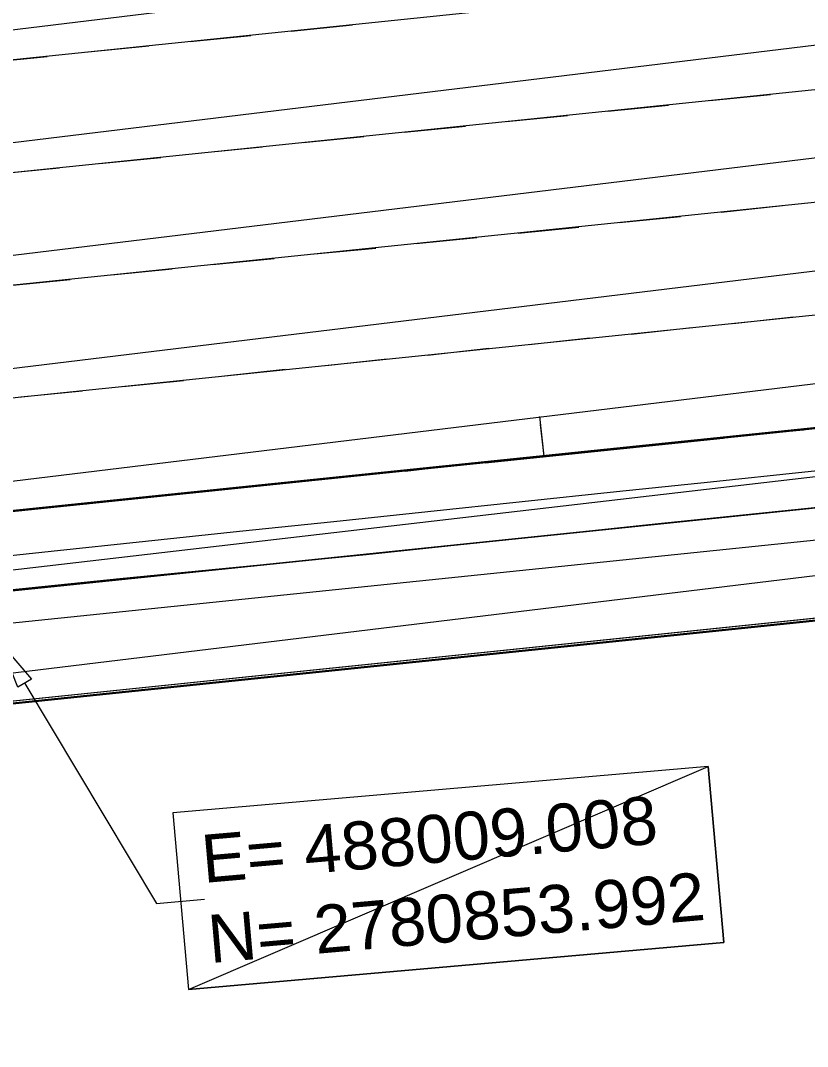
# Model space of a CAD drawing. Header units: inches. Extents: x -0.6 to 32.5, y 0.8 to 22.6.
# Drawn here: x 8.991 to 10.743, y 18.456 to 20.741 of the extents above; entities that cross this region are included whole.
import ezdxf

# ---------------------------------------------------------------- set-up
doc = ezdxf.new("R2010")
doc.units = ezdxf.units.IN
doc.header["$MEASUREMENT"] = 0
doc.layers.add('PDF_Geometry', color=7, linetype='Continuous', true_color=0xa5a5a5)
doc.layers.add('PDF_Text', color=7, linetype='Continuous')
doc.styles.add('PDF Arial', font='arial.ttf')

msp = doc.modelspace()

# ---------------------------------------------------------------- linework, layer by layer
at = {"layer": 'PDF_Geometry', "color": 254, "lineweight": 0, "true_color": 0xdcdcdc}
for points in [[(5.2606, 20.2689), (19.0172, 21.9406), (5.2339, 20.5172), (5.2606, 20.2689)], [(19.0422, 21.6939), (5.2606, 20.2689), (19.0172, 21.9406), (19.0422, 21.6939)], [(5.2856, 20.0206), (19.0422, 21.6939), (5.2606, 20.2689), (5.2856, 20.0206)], [(19.0689, 21.4456), (5.2856, 20.0206), (19.0422, 21.6939), (19.0689, 21.4456)], [(5.3106, 19.7722), (19.0689, 21.4456), (5.2856, 20.0206), (5.3106, 19.7722)], [(19.0939, 21.1972), (5.3106, 19.7722), (19.0689, 21.4456), (19.0939, 21.1972)], [(5.3372, 19.5239), (19.0939, 21.1972), (5.3106, 19.7722), (5.3372, 19.5239)], [(19.1206, 20.9489), (5.3372, 19.5239), (19.0939, 21.1972), (19.1206, 20.9489)], [(5.3622, 19.2756), (19.1206, 20.9489), (5.3372, 19.5239), (5.3622, 19.2756)], [(19.1456, 20.7006), (5.3622, 19.2756), (19.1206, 20.9489), (19.1456, 20.7006)], [(5.3806, 19.0989), (19.1456, 20.7006), (5.3622, 19.2756), (5.3806, 19.0989)], [(19.1639, 20.5239), (5.3806, 19.0989), (19.1456, 20.7006), (19.1639, 20.5239)]]:
    msp.add_lwpolyline(points, dxfattribs=at)
at = {"layer": 'PDF_Geometry', "color": 1, "lineweight": 0}
msp.add_lwpolyline([(0.8856, 18.8822), (1.5022, 18.9272), (2.4839, 19.0056), (3.4656, 19.0905), (4.4456, 19.1822), (5.4256, 19.2806), (27.7239, 21.5872)], dxfattribs=at)
at = {"layer": 'PDF_Geometry', "color": 2, "lineweight": 0}
for points in [[(27.7239, 21.4089), (19.1639, 20.5239), (19.1605, 20.5239), (5.3806, 19.0989)], [(0.8856, 18.4622), (1.4056, 18.4989), (2.4006, 18.5772), (3.3956, 18.6622), (4.3906, 18.7556), (5.3839, 18.8539), (27.7239, 21.1639)], [(19.1605, 20.5239), (5.5439, 18.8705), (5.3806, 19.0989), (19.1605, 20.5239)], [(19.3239, 20.2956), (19.1605, 20.5239), (5.5439, 18.8705), (19.3239, 20.2956)]]:
    msp.add_lwpolyline(points, dxfattribs=at)
at = {"layer": 'PDF_Geometry', "lineweight": 0}
for points in [[(9.5939, 20.7172), (9.7306, 20.7306)], [(9.3689, 20.6939), (9.5039, 20.7072)], [(5.3622, 19.2756), (19.1456, 20.7006)], [(9.1422, 20.6706), (9.2772, 20.6839)], [(8.9156, 20.6472), (9.0506, 20.6605)], [(10.5256, 20.5622), (10.6606, 20.5755)], [(10.2989, 20.5389), (10.4339, 20.5522)], [(5.3806, 19.0989), (19.1639, 20.5239)], [(10.0722, 20.5156), (10.2089, 20.5289)], [(9.8456, 20.4922), (9.9822, 20.5056)], [(9.6206, 20.4689), (9.7556, 20.4822)], [(9.3939, 20.4456), (9.5289, 20.4589)], [(9.1672, 20.4222), (9.3039, 20.4356)], [(8.9406, 20.3989), (9.0772, 20.4122)], [(10.5506, 20.3139), (10.6872, 20.3289)], [(10.3239, 20.2906), (10.4606, 20.3039)], [(10.0989, 20.2672), (10.2339, 20.2806)], [(9.8722, 20.2439), (10.0072, 20.2572)], [(9.6456, 20.2206), (9.7822, 20.2339)], [(9.4189, 20.1972), (9.5556, 20.2106)], [(9.1939, 20.1739), (9.3289, 20.1872)], [(8.9672, 20.1506), (9.1022, 20.1639)], [(10.5772, 20.0656), (10.7122, 20.0806)], [(10.3506, 20.0422), (10.4856, 20.0572)], [(10.1239, 20.0189), (10.2589, 20.0339)], [(9.8972, 19.9956), (10.0339, 20.0106)], [(9.6706, 19.9722), (9.8072, 19.9872)], [(9.4456, 19.9489), (9.5806, 19.9639)], [(9.2189, 19.9256), (9.3539, 19.9389)], [(8.9922, 19.9022), (9.1289, 19.9156)]]:
    msp.add_lwpolyline(points, dxfattribs=at)
at = {"layer": 'PDF_Geometry', "color": 9, "lineweight": 5, "true_color": 0xbababa}
msp.add_lwpolyline([(19.1022, 20.5156), (18.2056, 20.4239), (17.5489, 20.3572), (16.8756, 20.2822), (16.2339, 20.2239), (15.4606, 20.1389), (14.6022, 20.0539), (13.7956, 19.9689), (13.1739, 19.9022), (12.4622, 19.8322), (11.7822, 19.7656), (11.1339, 19.6939), (10.4039, 19.6189), (9.7606, 19.5506), (9.2122, 19.4972), (8.5972, 19.4339), (7.8672, 19.3572), (7.2372, 19.2956), (6.6406, 19.2322), (6.0289, 19.1689)], dxfattribs=at)
at = {"layer": 'PDF_Geometry', "color": 7, "lineweight": 13}
for points in [[(5.3872, 19.0289), (19.1706, 20.4522)], [(10.1822, 19.7739), (11.7356, 19.9356)], [(7.5922, 19.5072), (9.1456, 19.6672)]]:
    msp.add_lwpolyline(points, dxfattribs=at)
at = {"layer": 'PDF_Geometry', "color": 7, "lineweight": 30}
msp.add_lwpolyline([(0.8856, 18.4556), (1.4322, 18.4956), (2.4256, 18.5739), (3.4206, 18.6589), (4.4139, 18.7522), (5.4056, 18.8506), (19.1889, 20.2756)], dxfattribs=at)
at = {"layer": 'PDF_Geometry', "color": 7, "lineweight": 0}
for points in [[(10.1572, 19.7706), (10.1472, 19.8589)], [(10.1572, 19.7706), (10.1489, 19.8405)], [(8.9856, 19.2556), (8.9456, 19.3555), (9.0156, 19.2739), (8.9856, 19.2556)]]:
    msp.add_lwpolyline(points, dxfattribs=at)
at = {"layer": 'PDF_Geometry', "color": 7, "lineweight": 20}
for points in [[(10.6456, 19.8206), (10.7339, 19.8289)], [(10.0256, 19.7556), (10.5556, 19.8106)], [(9.8472, 19.7372), (9.9356, 19.7472)], [(9.2272, 19.6739), (9.7589, 19.7289)], [(9.0506, 19.6556), (9.1389, 19.6639)]]:
    msp.add_lwpolyline(points, dxfattribs=at)
at = {"layer": 'PDF_Geometry', "color": 7, "lineweight": 9}
for points in [[(9.2122, 19.4972), (9.2122, 19.4972)], [(9.0006, 19.2639), (9.2939, 18.7739), (9.4006, 18.7839)]]:
    msp.add_lwpolyline(points, dxfattribs=at)
at = {"layer": 'PDF_Geometry', "color": 41, "lineweight": 0}
for points in [[(9.3306, 18.9756), (9.3656, 18.5822), (10.5222, 19.0789), (9.3306, 18.9756)], [(9.3656, 18.5822), (10.5222, 19.0789), (10.5572, 18.6872), (9.3656, 18.5822)]]:
    msp.add_lwpolyline(points, dxfattribs=at)
at = {"layer": 'PDF_Geometry', "color": 160, "lineweight": 9}
msp.add_lwpolyline([(9.3306, 18.9756), (9.3656, 18.5822), (10.5572, 18.6872), (10.5222, 19.0789), (9.3306, 18.9756)], dxfattribs=at)
at = {"layer": 'PDF_Geometry', "color": 9, "lineweight": 5, "true_color": 0xbababa}
msp.add_arc((177.93, -1576.9031), 1605.3676, 95.3686327, 96.3315584, dxfattribs=at)

# ---------------------------------------------------------------- texts
at = {"layer": 'PDF_Text', "color": 160, "attachment_point": 7, "style": 'PDF Arial'}
for s, insert, char_height, rotation in [('\\W1.000886;E= 488009.008', (9.3991, 18.8181), 0.106885, 4.9823), ('\\W1.000948;N= 2780853.992', (9.4137, 18.6397), 0.106886, 4.9983)]:
    msp.add_mtext(s, dxfattribs=dict(at, insert=insert, char_height=char_height, rotation=rotation))

doc.saveas('drawing.dxf')
